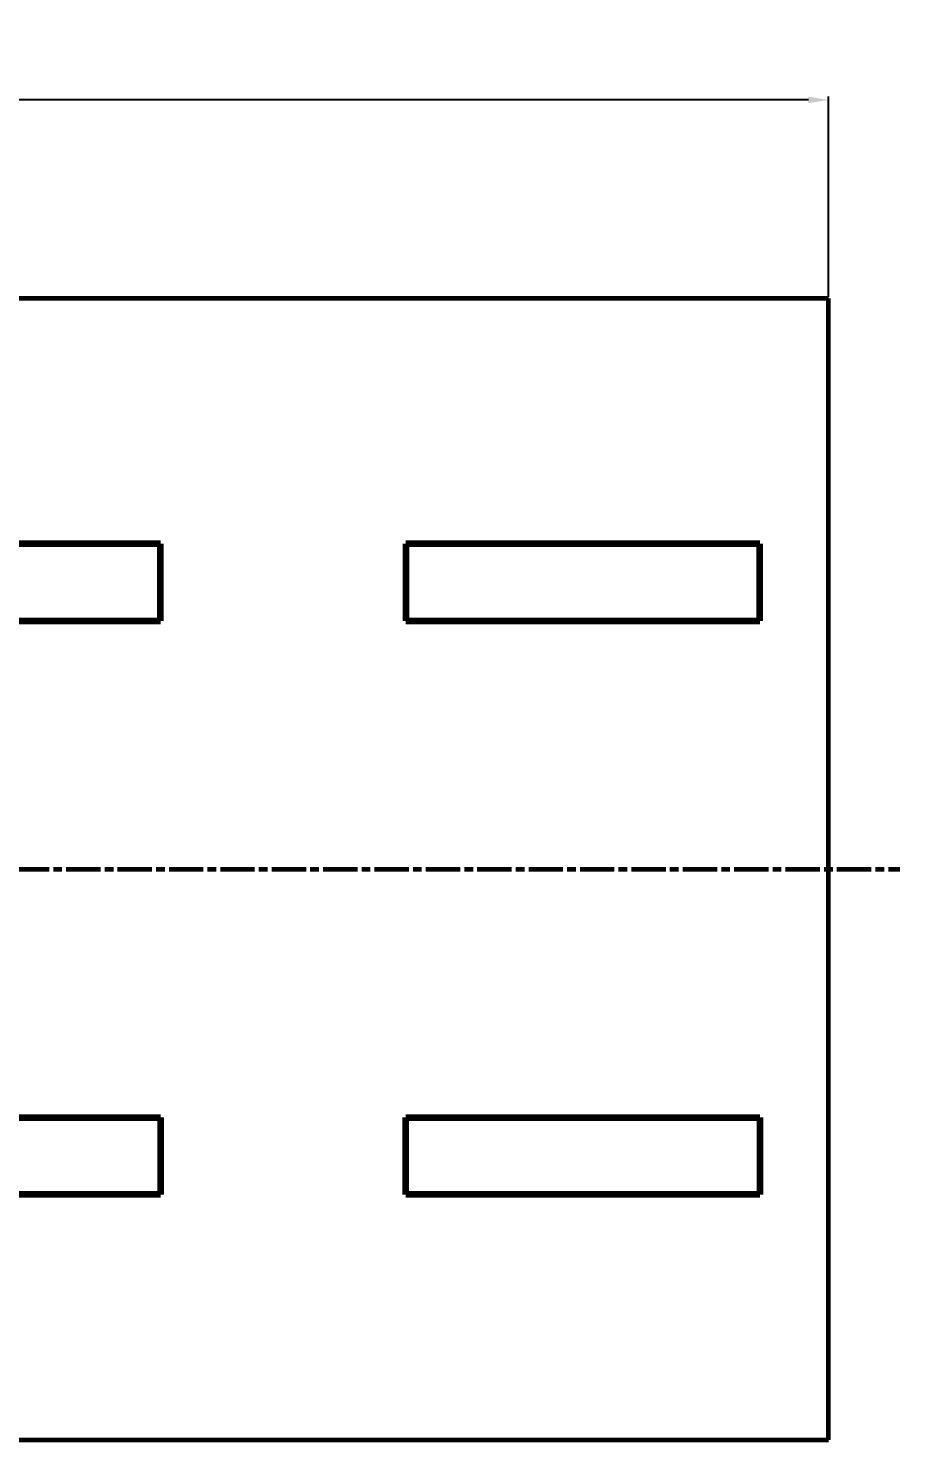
# Model space of a CAD drawing. Header units: millimetres. Extents: x 0 to 5528, y 0 to 1574.
# Drawn here: x 851 to 1156.3, y 1079.1 to 1573.8 of the extents above; entities that cross this region are included whole.
import ezdxf

# ---------------------------------------------------------------- set-up
doc = ezdxf.new("R2010")
doc.units = ezdxf.units.MM
doc.linetypes.add('AM_ISO08W050', pattern=[18, 12, -1.5, 3, -1.5])
for name, color, linetype, lineweight in [('0.3', 130, 'Continuous', 30), ('0.6', 255, 'Continuous', 60), ('Осевые', 10, 'AM_ISO08W050', 60)]:
    doc.layers.add(name, color=color, linetype=linetype, lineweight=lineweight)
doc.styles.add('ГОСТ', font='GOST_A.TTF', dxfattribs={"oblique": 15, "height": 5})
doc.dimstyles.new('ISO-25', dxfattribs={"dimtxt": 20, "dimasz": 7, "dimexe": 1.25, "dimexo": 0.625, "dimgap": 2, "dimtad": 1, "dimtxsty": 'ГОСТ', "dimcen": 2.5, "dimadec": 0, "dimazin": 0, "dimtfac": 1, "dimtmove": 0, "dimatfit": 3, "dimfxl": 1, "dimarcsym": 0})

# ---------------------------------------------------------------- blocks, each defined once
blk = doc.blocks.new('*D68')
at = {"layer": '0.3', "color": 0, "lineweight": -2, "transparency": 16777216}
for p, q in [((331.32, 1479.68), (331.32, 1549.88)), ((1124.32, 1548.63), (338.32, 1548.63)), ((1131.32, 1479.68), (1131.32, 1549.88))]:
    blk.add_line(p, q, dxfattribs=at)
at = {"layer": '0.3', "color": 0, "transparency": 16777216}
for points in [[(338.32, 1549.8), (338.32, 1547.47), (331.32, 1548.63)], [(1124.32, 1549.8), (1124.32, 1547.47), (1131.32, 1548.63)]]:
    blk.add_solid(points, dxfattribs=at)
at = {"layer": 'Defpoints', "color": 0, "transparency": 16777216}
for p in [(331.32, 1548.63), (331.32, 1479.06), (1131.32, 1479.06)]:
    blk.add_point(p, dxfattribs=at)
at = {"layer": '0.3', "color": 0, "transparency": 16777216, "insert": (731.32, 1560.65), "char_height": 20, "attachment_point": 5, "style": 'ГОСТ'}
blk.add_mtext('8000%%P30', dxfattribs=at)

msp = doc.modelspace()

# ---------------------------------------------------------------- linework, layer by layer
at = {"layer": '0.6'}
for p, q in [((1131.317, 1479.057), (331.317, 1479.057)), ((1131.317, 1079.057), (1131.317, 1479.057)), ((331.317, 1079.057), (1131.317, 1079.057))]:
    msp.add_line(p, q, dxfattribs=at)
at = {"layer": '0.6', "lineweight": 120}
for p, q in [((897.317, 1393.057), (773.317, 1393.057)), ((897.317, 1366.057), (897.317, 1393.057)), ((1107.317, 1393.057), (983.317, 1393.057)), ((983.317, 1393.057), (983.317, 1366.057)), ((1107.317, 1366.057), (1107.317, 1393.057)), ((773.317, 1366.057), (897.317, 1366.057)), ((983.317, 1366.057), (1107.317, 1366.057)), ((773.317, 1192.057), (897.317, 1192.057)), ((897.317, 1192.057), (897.317, 1165.057)), ((983.317, 1192.057), (1107.317, 1192.057)), ((983.317, 1165.057), (983.317, 1192.057)), ((1107.317, 1192.057), (1107.317, 1165.057)), ((897.317, 1165.057), (773.317, 1165.057)), ((1107.317, 1165.057), (983.317, 1165.057))]:
    msp.add_line(p, q, dxfattribs=at)
at = {"layer": 'Осевые'}
msp.add_line((306.317, 1279.057), (1156.317, 1279.057), dxfattribs=at)

# ---------------------------------------------------------------- dimensions: what is measured, and where the dimension line sits
at = {"layer": '0.3'}
dim = msp.add_linear_dim(base=(331.317, 1548.633), p1=(1131.317, 1479.057), p2=(331.317, 1479.057), text='8000%%P30', dimstyle='ISO-25', dxfattribs=at)
dim.commit()
dim.dimension.update_dxf_attribs({"geometry": '*D68', "text_midpoint": (731.317, 1560.647)})

doc.saveas('drawing.dxf')
